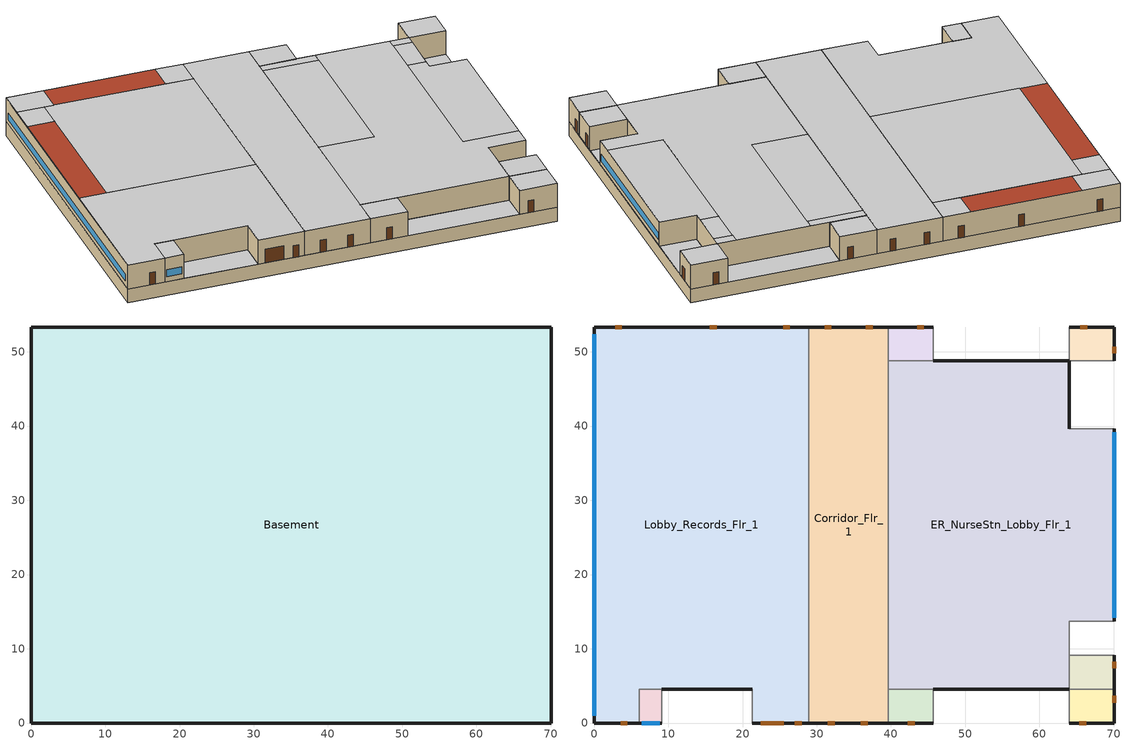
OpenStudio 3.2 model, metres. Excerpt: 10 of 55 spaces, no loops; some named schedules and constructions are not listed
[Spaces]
Basement
 floor ground (Basement Floor construction): 70.1,53.34 70.1,0 0,0 0,53.34 z-2.44
 wall ground (Basement Wall C-Factor 6.47 Height 2.44): 70.1,53.34 0,53.34 0,0 70.1,0 70.1,53.34 z-2.44:0
 ceiling adiabatic (Floor Adiabatic construction): 39.62,0 39.62,53.34 28.96,53.34 28.96,0 z0; 70.1,4.57 70.1,9.14 64.01,9.14 64.01,4.57 z0; 9.14,0 9.14,4.57 6.1,4.57 6.1,0 z0; 45.72,0 45.72,4.57 39.62,4.57 39.62,0 z0; 28.96,0 28.96,53.34 0,53.34 0,0 6.1,0 6.1,4.57 21.34,4.57 21.34,0 z0; 45.72,48.77 45.72,53.34 39.62,53.34 39.62,48.77 z0; 70.1,48.77 70.1,53.34 64.01,53.34 64.01,48.77 z0; 70.1,0 70.1,4.57 64.01,4.57 64.01,0 z0; 64.01,4.57 64.01,13.72 70.1,13.72 70.1,39.62 64.01,39.62 64.01,48.77 39.62,48.77 39.62,4.57 z0; 64.01,0 64.01,4.57 45.72,4.57 45.72,0 z0; 64.01,48.77 64.01,53.34 45.72,53.34 45.72,48.77 z0; 70.1,39.62 70.1,48.77 64.01,48.77 64.01,39.62 z0; 70.1,9.14 70.1,13.72 64.01,13.72 64.01,9.14 z0; 21.34,0 21.34,4.57 9.14,4.57 9.14,0 z0
ER_Exam3_Mult4_Flr_1
 floor adiabatic (Floor Adiabatic construction): 70.1,9.14 70.1,4.57 64.01,4.57 64.01,9.14 z0
 wall outside: 70.1,4.57 70.1,9.14 z0:4.27
 wall to ER_NurseStn_Lobby_Flr_1: 64.01,9.14 64.01,4.57 z0:4.27
 wall to ER_Trauma1_Flr_1: 64.01,4.57 70.1,4.57 z0:4.27
 wall adiabatic (Wall Adiabatic construction): 70.1,9.14 64.01,9.14 z0:4.27
 door: 70.1,7.36 70.1,8.27 z0:2.13
 ceiling to OR_NurseStn_Lobby_Flr_2: 70.1,4.57 70.1,9.14 64.01,9.14 64.01,4.57 z4.27
Corridor_Flr_1
 floor adiabatic (Floor Adiabatic construction): 39.62,53.34 39.62,0 28.96,0 28.96,53.34 z0
 wall outside: 28.96,0 39.62,0 / 39.62,53.34 28.96,53.34 z0:4.27
 wall to Lobby_Records_Flr_1: 28.96,53.34 28.96,15.24 28.96,0 z0:4.27
 wall to ER_Exam1_Mult4_Flr_1: 39.62,0 39.62,4.57 z0:4.27
 wall to ER_Triage_Mult4_Flr_1: 39.62,48.77 39.62,53.34 z0:4.27
 wall to ER_NurseStn_Lobby_Flr_1: 39.62,4.57 39.62,48.77 z0:4.27
 door: 31.5,0 32.41,0 / 35.95,0 36.87,0 / 37.53,53.34 36.62,53.34 / 31.97,53.34 31.05,53.34 z0:2.13
 ceiling to Corridor_Flr_2: 39.62,0 39.62,53.34 28.96,53.34 28.96,0 z4.27
ER_NurseStn_Lobby_Flr_1
 floor adiabatic (Floor Adiabatic construction): 64.01,48.77 64.01,39.62 70.1,39.62 70.1,13.72 64.01,13.72 64.01,4.57 39.62,4.57 39.62,48.77 z0
 wall outside: 70.1,13.72 70.1,39.62 / 64.01,39.62 64.01,48.77 45.72,48.77 / 45.72,4.57 64.01,4.57 z0:4.27
 wall to ER_Triage_Mult4_Flr_1: 45.72,48.77 39.62,48.77 z0:4.27
 wall to ER_Exam1_Mult4_Flr_1: 39.62,4.57 45.72,4.57 z0:4.27
 wall adiabatic (Wall Adiabatic construction): 70.1,39.62 64.01,39.62 / 64.01,9.14 64.01,13.72 70.1,13.72 z0:4.27
 window: 70.1,14.2 70.1,39.14 z0.91:2.13
 ceiling to OR1_Flr_2: 64.01,47.24 64.01,48.77 60.96,48.77 60.96,47.24 z4.27
 ceiling to OR4_Flr_2: 48.77,22.86 48.77,47.24 39.62,47.24 39.62,22.86 z4.27
 ceiling to OR_NurseStn_Lobby_Flr_2: 64.01,4.57 64.01,13.72 70.1,13.72 70.1,16.76 60.96,16.76 60.96,48.77 48.77,48.77 48.77,22.86 39.62,22.86 39.62,4.57 z4.27
 ceiling to OR2_Mult5_Flr_2: 64.01,41.15 64.01,47.24 60.96,47.24 60.96,41.15 z4.27
 ceiling to OR3_Flr_2: 48.77,47.24 48.77,48.77 39.62,48.77 39.62,47.24 z4.27
 ceiling adiabatic (Floor Adiabatic construction): 70.1,16.76 70.1,39.62 64.01,39.62 64.01,41.15 60.96,41.15 60.96,16.76 z4.27
ER_Trauma2_Flr_1
 floor adiabatic (Floor Adiabatic construction): 70.1,53.34 70.1,48.77 64.01,48.77 64.01,53.34 z0
 wall outside: 70.1,48.77 70.1,53.34 64.01,53.34 z0:4.27
 wall adiabatic (Wall Adiabatic construction): 64.01,53.34 64.01,48.77 70.1,48.77 z0:4.27
 door: 70.1,49.79 70.1,50.7 / 66.43,53.34 65.52,53.34 z0:2.13
 ceiling to OR1_Flr_2: 70.1,48.77 70.1,53.34 64.01,53.34 64.01,48.77 z4.27
ER_Exam1_Mult4_Flr_1
 floor adiabatic (Floor Adiabatic construction): 45.72,4.57 45.72,0 39.62,0 39.62,4.57 z0
 wall outside: 39.62,0 45.72,0 z0:4.27
 wall adiabatic (Wall Adiabatic construction): 45.72,0 45.72,4.57 z0:4.27
 door: 42.29,0 43.2,0 z0:2.13
 ceiling to OR_NurseStn_Lobby_Flr_2: 45.72,0 45.72,4.57 39.62,4.57 39.62,0 z4.27
Lobby_Records_Flr_1
 floor adiabatic (Floor Adiabatic construction): 28.96,53.34 28.96,0 21.34,0 21.34,4.57 6.1,4.57 6.1,0 0,0 0,53.34 z0
 wall outside: 28.96,53.34 0,53.34 0,0 6.1,0 / 21.34,0 28.96,0 / 9.14,4.57 21.34,4.57 z0:4.27
 wall to Office1_Mult4_Flr_1: 6.1,0 6.1,4.57 9.14,4.57 z0:4.27
 wall adiabatic (Wall Adiabatic construction): 21.34,4.57 21.34,0 z0:4.27
 window: 0,52.34 0,1 z0.91:2.13
 door: 3.59,0 4.5,0 / 27.05,0 27.97,0 / 26.37,53.34 25.46,53.34 / 16.51,53.34 15.59,53.34 / 3.75,53.34 2.84,53.34 z0:2.13; 22.48,0 25.53,0 z0:2.44
 ceiling to IC_PatRoom1_Mult5_Flr_2: 28.96,48.77 28.96,53.34 24.38,53.34 24.38,48.77 z4.27
 ceiling to IC_PatRoom2_Flr_2: 6.1,48.77 6.1,53.34 0,53.34 0,48.77 z4.27
 ceiling to ICU_NurseStn_Lobby_Flr_2: 28.96,21.34 28.96,48.77 4.57,48.77 4.57,21.34 z4.27
 ceiling to IC_PatRoom3_Mult6_Flr_2: 4.57,44.2 4.57,48.77 0,48.77 0,44.2 z4.27
 ceiling to ICU_Flr_2: 28.96,0 28.96,21.34 0,21.34 0,0 6.1,0 6.1,4.57 21.34,4.57 21.34,0 z4.27
 roof outside: 24.38,48.77 24.38,53.34 6.1,53.34 6.1,48.77 z4.27; 4.57,21.34 4.57,44.2 0,44.2 0,21.34 z4.27
Office1_Mult4_Flr_1
 floor adiabatic (Floor Adiabatic construction): 9.14,4.57 9.14,0 6.1,0 6.1,4.57 z0
 wall outside: 6.1,0 9.14,0 z0:4.27
 wall adiabatic (Wall Adiabatic construction): 9.14,0 9.14,4.57 z0:4.27
 window: 6.41,0 8.84,0 z0.91:2.13
 ceiling to ICU_Flr_2: 9.14,0 9.14,4.57 6.1,4.57 6.1,0 z4.27
ER_Triage_Mult4_Flr_1
 floor adiabatic (Floor Adiabatic construction): 45.72,53.34 45.72,48.77 39.62,48.77 39.62,53.34 z0
 wall outside: 45.72,53.34 39.62,53.34 z0:4.27
 wall adiabatic (Wall Adiabatic construction): 45.72,48.77 45.72,53.34 z0:4.27
 door: 44.45,53.34 43.53,53.34 z0:2.13
 ceiling to OR3_Flr_2: 45.72,48.77 45.72,53.34 39.62,53.34 39.62,48.77 z4.27
ER_Trauma1_Flr_1
 floor adiabatic (Floor Adiabatic construction): 70.1,4.57 70.1,0 64.01,0 64.01,4.57 z0
 wall outside: 64.01,0 70.1,0 70.1,4.57 z0:4.27
 wall adiabatic (Wall Adiabatic construction): 64.01,4.57 64.01,0 z0:4.27
 door: 70.1,2.76 70.1,3.67 / 65.38,0 66.29,0 z0:2.13
 ceiling to OR_NurseStn_Lobby_Flr_2: 70.1,0 70.1,4.57 64.01,4.57 64.01,0 z4.27
[ClimateZones]
Climate Zone Institution Name 1=ASHRAE; Climate Zone Document Name 1=ANSI/ASHRAE Standard 169; Climate Zone Document Year 1=2006; Climate Zone Value 1=4A
[Building]
-Hospital-ASHRAE 169-2013-4A created: 2021-11-22 21:51:44 -0800: North Axis {deg}=0; Default Construction Set=90.1-2004 - Hospital - ASHRAE 169-2013-4A; Standards Number of Stories=6; Standards Number of Above Ground Stories=5; Standards Building Type=Hospital
[Site]
New York-John F Kennedy Intl AP_NY_USA: Latitude {deg}=40.65; Longitude {deg}=-73.8; Time Zone {hr}=-5; Elevation {m}=5; Terrain=City
[Site:WaterMainsTemperature]
Calculation Method=Correlation; Annual Average Outdoor Air Temperature {C}=12.4667; Maximum Difference In Monthly Average Outdoor Air Temperatures {deltaC}=25.2
[SizingPeriod:DesignDay] Barometric Pressure {Pa}=101241; Sky Clearness=0; Rain Indicator=0; Snow Indicator=0; Day of Month=21; Daylight Saving Time Indicator=0; Humidity Indicating Type=Wetbulb; Dry-Bulb Temperature Range Modifier Type=DefaultMultipliers
Name | Maximum Dry-Bulb Temperature {C} | Daily Dry-Bulb Temperature Range {deltaC} | Humidity Indicating Conditions at Maximum Dry-Bulb | Wind Speed {m/s} | Wind Direction {deg} | Month | Day Type | Solar Model Indicator | ASHRAE Taub | ASHRAE Taud
New.York-John.F.Kennedy.Intl.AP_NY_USA Ann Clg .4% Condns DB=>MWB | 32.1 | 7.4 | 23.1 | 5.6 | 230 | 7 | SummerDesignDay | ASHRAETau | 0.541 | 1.8
New.York-John.F.Kennedy.Intl.AP_NY_USA Ann Htg 99.6% Condns DB | -10.7 | 0 | -10.7 | 7.5 | 320 | 1 | WinterDesignDay | ASHRAEClearSky
[Site:GroundTemperature:FCfactorMethod]
January Ground Temperature {C}=14; February Ground Temperature {C}=7.3; March Ground Temperature {C}=3.3; April Ground Temperature {C}=1.2; May Ground Temperature {C}=-0.2; June Ground Temperature {C}=5.6; July Ground Temperature {C}=10.9; August Ground Temperature {C}=16.1; September Ground Temperature {C}=21.7; October Ground Temperature {C}=25; November Ground Temperature {C}=24.8; December Ground Temperature {C}=19.9
[Material:NoMass] Thermal Absorptance=0.9; Solar Absorptance=0.7
Name | Roughness | Thermal Resistance {m2-K/W} | Visible Absorptance
CP02 CARPET PAD; CP02 CARPET PAD 1 | VeryRough | 0.21648 | 0.8
Nonres_Floor_Insulation | MediumSmooth | 2.88292 | 0.7
Typical Insulation R-6.78 | Smooth | 1.19347 | 0.7
Typical Carpet Pad | Smooth | 0.21648 | 0.8
Typical Insulation R-4.23 | Smooth | 0.745657 | 0.7
Typical Insulation R-14.76 | Smooth | 2.59864 | 0.7
Typical Insulation R-0.58 | Smooth | 0.101875 | 0.7
Typical Insulation R-0.01 | Smooth | 0.001 | 0.7
[Material]
Name | Roughness | Thickness {m} | Conductivity {W/m-K} | Density {kg/m3} | Specific Heat {J/kg-K} | Thermal Absorptance | Solar Absorptance | Visible Absorptance
100mm Normalweight concrete floor | MediumSmooth | 0.1016 | 2.31 | 2322 | 832
G01 13mm gypsum board | Smooth | 0.0127 | 0.16 | 800 | 1090 | 0.9 | 0.7 | 0.5
M10 200mm concrete block basement wall | MediumRough | 0.2032 | 1.326 | 1842 | 912
4 in. Normalweight Concrete Floor | MediumRough | 0.1016 | 2.31 | 2322 | 832 | 0.9 | 0.7 | 0.7
1IN Stucco | Smooth | 0.0253 | 0.6918 | 1858 | 837 | 0.9 | 0.7 | 0.92
8IN CONCRETE HW RefBldg | Rough | 0.2032 | 1.311 | 2240 | 836.8 | 0.9 | 0.7 | 0.7
1/2IN Gypsum | Smooth | 0.0127 | 0.16 | 784.9 | 830 | 0.9 | 0.4 | 0.4
Roof Membrane | VeryRough | 0.0095 | 0.16 | 1121.29 | 1460 | 0.9 | 0.7 | 0.7
Metal Roof Surface; F08 Metal surface | Smooth | 0.0008 | 45.28 | 7824 | 500 | 0.9 | 0.7 | 0.7
6 in. Normalweight Concrete Floor | MediumRough | 0.1524 | 2.31 | 2322 | 832 | 0.9 | 0.7 | 0.7
8 in. Concrete Block Basement Wall | MediumRough | 0.2032 | 1.326 | 1842 | 912 | 0.9 | 0.7 | 0.7
G05 25mm wood | MediumSmooth | 0.0254 | 0.15 | 608 | 1630 | 0.9 | 0.5 | 0.5
[Construction]
Floor Adiabatic construction: CP02 CARPET PAD, 100mm Normalweight concrete floor, Nonres_Floor_Insulation
Wall Adiabatic construction; Typical Interior Wall: G01 13mm gypsum board, G01 13mm gypsum board
Basement Floor construction: M10 200mm concrete block basement wall, CP02 CARPET PAD 1
Typical Insulated Exterior Mass Floor R-9.35: Typical Insulation R-6.78, 4 in. Normalweight Concrete Floor, Typical Carpet Pad
Typical Insulated Exterior Mass Wall R-6.62: 1IN Stucco, 8IN CONCRETE HW RefBldg, Typical Insulation R-4.23, 1/2IN Gypsum
Typical IEAD Roof R-15.87: Roof Membrane, Typical Insulation R-14.76, Metal Roof Surface
Typical Interior Floor: 100mm Normalweight concrete floor, CP02 CARPET PAD
Typical Interior Ceiling: CP02 CARPET PAD, 100mm Normalweight concrete floor
Typical Insulated Carpeted 6in Slab Floor: 6 in. Normalweight Concrete Floor, Typical Carpet Pad
Typical Insulated Basement Mass Wall: 8 in. Concrete Block Basement Wall
U 0.57 SHGC 0.39 Dbl Ref-D Clr 6mm/6mm Air: REF D CLEAR 6MM, AIR 6MM, CLEAR 6MM
Typical Insulated Metal Door R-1.43: F08 Metal surface, Typical Insulation R-0.58
Typical Overhead Door R-0.86: Typical Insulation R-0.01
U 1.17 SHGC 0.49 Simple Glazing Skylight U-1.17 SHGC 0.39: U 1.17 SHGC 0.49 Simple Glazing U-1.17 SHGC 0.39
Typical Interior Window: Clear 3mm
Typical Interior Door; Typical Interior Partition: G05 25mm wood
[Construction:CfactorUndergroundWall]
Basement Wall C-Factor 6.47 Height 2.44: C-Factor {W/m2-K}=6.47322; Height {m}=2.439
[DefaultConstructionSet]
90.1-2004 - Hospital - ASHRAE 169-2013-4A: Default Exterior Surface Constructions=Default Surface Constructions 1; Default Interior Surface Constructions=Default Surface Constructions 2; Default Ground Contact Surface Constructions=Default Surface Constructions 3; Default Exterior SubSurface Constructions=Default Sub Surface Constructions 1; Default Interior SubSurface Constructions=Default Sub Surface Constructions 2; Interior Partition Construction=Typical Interior Partition
[DefaultSurfaceConstructions]
Name | Floor Construction | Wall Construction | Roof Ceiling Construction
Default Surface Constructions 1 | Typical Insulated Exterior Mass Floor R-9.35 | Typical Insulated Exterior Mass Wall R-6.62 | Typical IEAD Roof R-15.87
Default Surface Constructions 2 | Typical Interior Floor | Typical Interior Wall | Typical Interior Ceiling
Default Surface Constructions 3 | Typical Insulated Carpeted 6in Slab Floor | Typical Insulated Basement Mass Wall
[DefaultSubSurfaceConstructions]
Name | Fixed Window Construction | Operable Window Construction | Door Construction | Glass Door Construction | Overhead Door Construction | Skylight Construction | Tubular Daylight Dome Construction | Tubular Daylight Diffuser Construction
Default Sub Surface Constructions 1 | U 0.57 SHGC 0.39 Dbl Ref-D Clr 6mm/6mm Air | U 0.57 SHGC 0.39 Dbl Ref-D Clr 6mm/6mm Air | Typical Insulated Metal Door R-1.43 | U 0.57 SHGC 0.39 Dbl Ref-D Clr 6mm/6mm Air | Typical Overhead Door R-0.86 | U 1.17 SHGC 0.49 Simple Glazing Skylight U-1.17 SHGC 0.39 | Typical Interior Window | Typical Interior Window
Default Sub Surface Constructions 2 | Typical Interior Window | Typical Interior Window | Typical Interior Door
[WindowMaterial:Glazing] Optical Data Type=SpectralAverage; Infrared Transmittance at Normal Incidence=0; Front Side Infrared Hemispherical Emissivity=0.84; Conductivity {W/m-K}=0.9; Dirt Correction Factor for Solar and Visible Transmittance=1; Solar Diffusing=No
Name | Thickness {m} | Solar Transmittance at Normal Incidence | Front Side Solar Reflectance at Normal Incidence | Back Side Solar Reflectance at Normal Incidence | Visible Transmittance at Normal Incidence | Front Side Visible Reflectance at Normal Incidence | Back Side Visible Reflectance at Normal Incidence | Back Side Infrared Hemispherical Emissivity
REF D CLEAR 6MM | 0.006 | 0.429 | 0.308 | 0.379 | 0.334 | 0.453 | 0.505 | 0.82
CLEAR 6MM | 0.006 | 0.775 | 0.071 | 0.071 | 0.881 | 0.08 | 0.08 | 0.84
Clear 3mm | 0.003 | 0.837 | 0.075 | 0.075 | 0.898 | 0.081 | 0.081 | 0.84
[WindowMaterial:Gas]
AIR 6MM: Gas Type=Air; Thickness {m}=0.0063
[WindowMaterial:SimpleGlazingSystem]
U 1.17 SHGC 0.49 Simple Glazing U-1.17 SHGC 0.39: U-Factor {W/m2-K}=6.64357; Solar Heat Gain Coefficient=0.39; Visible Transmittance=0.38
[Space] Part of Total Floor Area=Yes
Name | Space Type | Building Story | Thermal Zone
ER_Exam3_Mult4_Flr_1 | Hospital ER_Exam | Building Story 2 | ER_Exam3_Mult4_Flr_1 ZN
ER_Trauma1_Flr_1 | Hospital ER_Trauma | Building Story 2 | ER_Trauma1_Flr_1 ZN
Corridor_Flr_1 | Hospital Corridor | Building Story 2 | Corridor_Flr_1 ZN
ER_NurseStn_Lobby_Flr_1 | Hospital ER_NurseStn | Building Story 2 | ER_NurseStn_Lobby_Flr_1 ZN
ER_Trauma2_Flr_1 | Hospital ER_Trauma | Building Story 2 | ER_Trauma2_Flr_1 ZN
ER_Exam1_Mult4_Flr_1 | Hospital ER_Exam | Building Story 2 | ER_Exam1_Mult4_Flr_1 ZN
Lobby_Records_Flr_1 | Hospital Lobby | Building Story 2 | Lobby_Records_Flr_1 ZN
Office1_Mult4_Flr_1 | Hospital Office | Building Story 2 | Office1_Mult4_Flr_1 ZN
Basement | Hospital Basement | Building Story 1 | Basement ZN
ER_Triage_Mult4_Flr_1 | Hospital ER_Triage | Building Story 2 | ER_Triage_Mult4_Flr_1 ZN
[BuildingStory]
Name | Nominal Z Coordinate {m}
Building Story 1 | -2.439
Building Story 2 | 0
[SpaceType] Standards Building Type=Hospital
Name | Default Schedule Set | Design Specification Outdoor Air Object | Standards Space Type
Hospital Corridor | Hospital Corridor Schedule Set | Hospital Corridor Ventilation | Corridor
Hospital ER_Exam | Hospital ER_Exam Schedule Set | Hospital ER_Exam Ventilation | ER_Exam
Hospital ER_NurseStn | Hospital ER_NurseStn Schedule Set | Hospital ER_NurseStn Ventilation | ER_NurseStn
Hospital ER_Trauma | Hospital ER_Trauma Schedule Set | Hospital ER_Trauma Ventilation | ER_Trauma
Hospital ER_Triage | Hospital ER_Triage Schedule Set | Hospital ER_Triage Ventilation | ER_Triage
Hospital Lobby | Hospital Lobby Schedule Set | Hospital Lobby Ventilation | Lobby
Hospital Office | Hospital Office Schedule Set | Hospital Office Ventilation | Office
Hospital Basement | Hospital Basement Schedule Set | Hospital Basement Ventilation | Basement
[People] Work Efficiency Schedule=Work Efficiency Schedule; Clothing Insulation Schedule=Clothing Schedule; Air Velocity Schedule=Air Velocity Schedule; Multiplier=1
Name | People Definition | Space or SpaceType
Hospital Corridor People | Hospital Corridor People Definition | Hospital Corridor
Hospital ER_Exam People | Hospital ER_Exam People Definition | Hospital ER_Exam
Hospital ER_NurseStn People | Hospital ER_NurseStn People Definition | Hospital ER_NurseStn
Hospital ER_Trauma People | Hospital ER_Trauma People Definition | Hospital ER_Trauma
Hospital Lobby People | Hospital Lobby People Definition | Hospital Lobby
[Lights] Fraction Replaceable=1
Name | Lights Definition | Space or SpaceType
Hospital Corridor Lights | Hospital Corridor Lights Definition | Hospital Corridor
Hospital ER_Exam Lights | Hospital ER_Exam Lights Definition | Hospital ER_Exam
Hospital ER_NurseStn Lights | Hospital ER_NurseStn Lights Definition | Hospital ER_NurseStn
Hospital ER_Trauma Lights | Hospital ER_Trauma Lights Definition | Hospital ER_Trauma
Hospital Lobby Lights | Hospital Lobby Lights Definition | Hospital Lobby
[ElectricEquipment]
Name | Electric Equipment Definition | Space or SpaceType
Hospital ER_Exam Elec Equip | Hospital ER_Exam Elec Equip Definition | Hospital ER_Exam
Hospital ER_NurseStn Elec Equip | Hospital ER_NurseStn Elec Equip Definition | Hospital ER_NurseStn
Hospital ER_Trauma Elec Equip | Hospital ER_Trauma Elec Equip Definition | Hospital ER_Trauma
Hospital Lobby Elec Equip | Hospital Lobby Elec Equip Definition | Hospital Lobby
[DesignSpecification:OutdoorAir] Outdoor Air Method=Sum
Hospital Corridor Ventilation: Outdoor Air Flow per Floor Area {m3/s-m2}=0.000254
Hospital ER_Exam Ventilation; Hospital ER_Trauma Ventilation: Outdoor Air Flow Air Changes per Hour {1/hr}=2
Hospital ER_NurseStn Ventilation; Hospital Lobby Ventilation: Outdoor Air Flow per Person {m3/s-person}=0.00707921
[DefaultScheduleSet] People Activity Level Schedule=Hospital ACTIVITY_SCH; Infiltration Schedule=Hospital INFIL_SCH_PNNL
Name | Number of People Schedule | Lighting Schedule | Electric Equipment Schedule
Hospital Corridor Schedule Set | Hospital BLDG_OCC_SCH | Hospital BLDG_LIGHT_CORRIDOR_SCH | Hospital BLDG_EQUIP_SCH
Hospital ER_Exam Schedule Set; Hospital ER_Trauma Schedule Set | Hospital BLDG_OCC_EXTD_SCH | Hospital BLDG_LIGHT_EXTD_SCH | Hospital BLDG_EQUIP_EXTD_SCH
Hospital ER_NurseStn Schedule Set | Hospital BLDG_OCC_EXTD_SCH | Hospital BLDG_LIGHT_NURSEFLR1_SCH | Hospital BLDG_EQUIP_EXTD_SCH
Hospital Lobby Schedule Set | Hospital BLDG_OCC_SCH | Hospital BLDG_LIGHT_LOBBYFLR1_SCH | Hospital BLDG_EQUIP_SCH
[ThermostatSetpoint:DualSetpoint] Heating Setpoint Temperature Schedule=Hospital HTGSETP_SCH; Cooling Setpoint Temperature Schedule=Hospital CLGSETP_SCH
Hospital Basement Thermostat 1; Hospital Corridor Thermostat 1; Hospital ER_Exam Thermostat 1; Hospital ER_Exam Thermostat 2; Hospital ER_NurseStn Thermostat 1; Hospital ER_Trauma Thermostat 1; Hospital ER_Trauma Thermostat 2; Hospital ER_Triage Thermostat 1; Hospital Lobby Thermostat 1; Hospital Office Thermostat 2
[SpaceInfiltration:DesignFlowRate] Schedule=Hospital INFIL_SCH_PNNL; Design Flow Rate Calculation Method=Flow/ExteriorArea; Constant Term Coefficient=0; Temperature Term Coefficient=0; Velocity Term Coefficient=0.224; Velocity Squared Term Coefficient=0
Name | Space or SpaceType | Flow per Exterior Surface Area {m3/s-m2}
Corridor_Flr_1 Infiltration | Corridor_Flr_1 | 0.00102523
ER_Exam1_Mult4_Flr_1 Infiltration | ER_Exam1_Mult4_Flr_1 | 0.00102523
ER_Exam3_Mult4_Flr_1 Infiltration | ER_Exam3_Mult4_Flr_1 | 0.00102523
ER_NurseStn_Lobby_Flr_1 Infiltration | ER_NurseStn_Lobby_Flr_1 | 0.00102523
ER_Trauma1_Flr_1 Infiltration | ER_Trauma1_Flr_1 | 0.00102523
ER_Trauma2_Flr_1 Infiltration | ER_Trauma2_Flr_1 | 0.00102523
ER_Triage_Mult4_Flr_1 Infiltration | ER_Triage_Mult4_Flr_1 | 0.00102523
Lobby_Records_Flr_1 Infiltration | Lobby_Records_Flr_1 | 0.000728518
Office1_Mult4_Flr_1 Infiltration | Office1_Mult4_Flr_1 | 0.00102523
[ThermalZone] Use Ideal Air Loads=No
Name | Thermostat | Multiplier | Humidistat
Basement ZN | Hospital Basement Thermostat 1
Corridor_Flr_1 ZN | Hospital Corridor Thermostat 1
ER_Exam1_Mult4_Flr_1 ZN | Hospital ER_Exam Thermostat 1 | 4
ER_Exam3_Mult4_Flr_1 ZN | Hospital ER_Exam Thermostat 2 | 4 | Zone Control Humidistat 1
ER_NurseStn_Lobby_Flr_1 ZN | Hospital ER_NurseStn Thermostat 1
ER_Trauma1_Flr_1 ZN | Hospital ER_Trauma Thermostat 1
ER_Trauma2_Flr_1 ZN | Hospital ER_Trauma Thermostat 2
ER_Triage_Mult4_Flr_1 ZN | Hospital ER_Triage Thermostat 1 | 4
Lobby_Records_Flr_1 ZN | Hospital Lobby Thermostat 1
Office1_Mult4_Flr_1 ZN | Hospital Office Thermostat 2 | 5
[ZoneControl:Humidistat]
Zone Control Humidistat 1: Humidifying Relative Humidity Setpoint Schedule=Hospital MinRelHumSetSch; Dehumidifying Relative Humidity Setpoint Schedule=Hospital MaxRelHumSetSch
[InternalMass:Definition]
Internal Mass Definition 1: Construction=InteriorFurnishings; Design Level Calculation Method=SurfaceArea/Area; Surface Area per Space Floor Area=2
[InternalMass] Internal Mass Definition=Internal Mass Definition 1; Multiplier=1
Name | Space or SpaceType
Basement Mass | Basement
Corridor_Flr_1 Mass | Corridor_Flr_1
ER_Trauma2_Flr_1 Mass | ER_Trauma2_Flr_1
ER_Exam3_Mult4_Flr_1 Mass | ER_Exam3_Mult4_Flr_1
ER_NurseStn_Lobby_Flr_1 Mass | ER_NurseStn_Lobby_Flr_1
Lobby_Records_Flr_1 Mass | Lobby_Records_Flr_1
ER_Trauma1_Flr_1 Mass | ER_Trauma1_Flr_1
ER_Exam1_Mult4_Flr_1 Mass | ER_Exam1_Mult4_Flr_1
ER_Triage_Mult4_Flr_1 Mass | ER_Triage_Mult4_Flr_1
Office1_Mult4_Flr_1 Mass | Office1_Mult4_Flr_1
[Exterior:Lights:Definition]
NonDimming Exterior Lights Def: Design Level {W}=16636
[Exterior:Lights]
NonDimming Exterior Lights Def: Exterior Lights Definition=NonDimming Exterior Lights Def; Schedule=Hospital Exterior_Lgt_ALWAYS_ON; Control Option=AstronomicalClock
[Exterior:FuelEquipment:Definition]
Name | Design Level {W}
Fuel equipment 1 Def | 162963
Fuel equipment 2 Def | 1295.2
[Exterior:FuelEquipment] Fuel Use Type=Electricity
Name | Exterior Fuel Equipment Definition | Schedule
Fuel equipment 1 | Fuel equipment 1 Def | Hospital BLDG_ELEVATORS
Fuel equipment 2 | Fuel equipment 2 Def | Hospital ELEV_LIGHT_FAN_SCH_24_7
